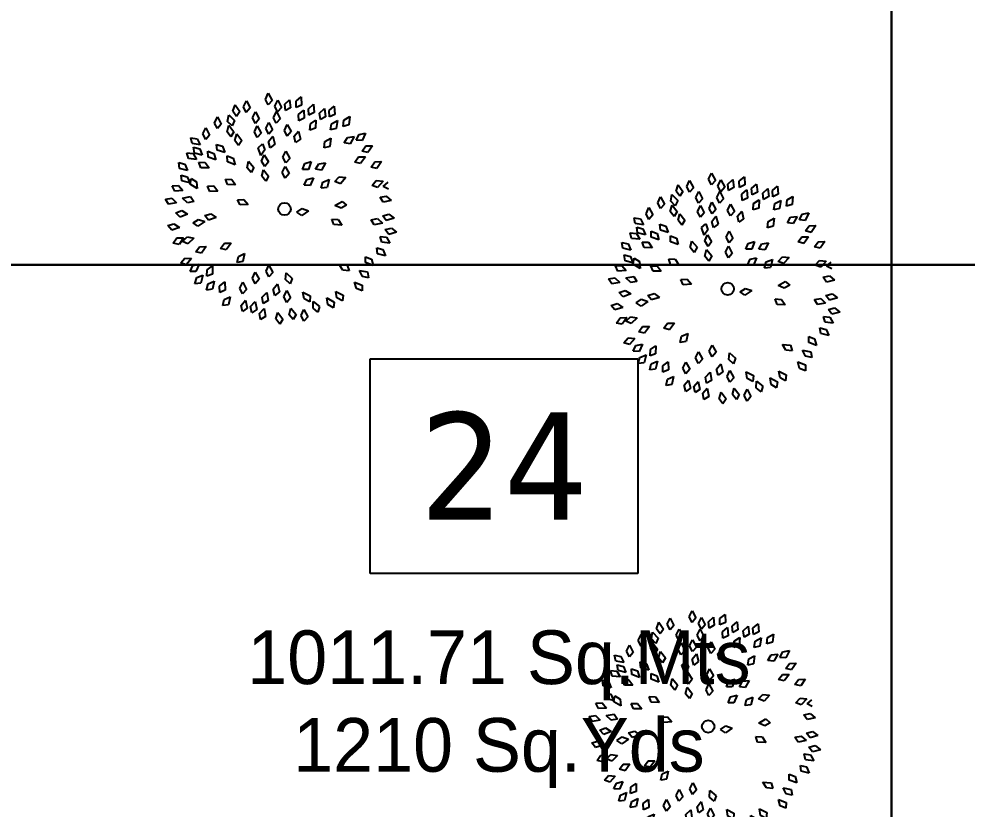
# Model space of a CAD drawing. Header units: millimetres. Extents: x -176651 to 388869, y -469666 to 486614.
# Drawn here: x 234087 to 251731, y 67119 to 81831 of the extents above; entities that cross this region are included whole.
import ezdxf

# ---------------------------------------------------------------- set-up
doc = ezdxf.new("R2010")
doc.units = ezdxf.units.MM
doc.layers.add('A- FURNITURE', color=252, linetype='Continuous', lineweight=0)
doc.layers.add('L-TREEEES', color=8, linetype='Continuous', lineweight=25)
for name, color, linetype in [('ad-Plot Areas-Sq.Mts', 8, 'Continuous'), ('ad-Plot Areas-Sq.Yds', 8, 'Continuous'), ('ad-Plot Boundary', 8, 'Continuous'), ('ad-Plot Numbers', 2, 'Continuous')]:
    doc.layers.add(name, color=color, linetype=linetype)
doc.styles.add('$0$grid_text', font='verdana.ttf', dxfattribs={"width": 0.9})
doc.styles.add('MtX_Century_Gothic', font='GOTHIC.TTF')

# ---------------------------------------------------------------- blocks, each defined once
blk = doc.blocks.new('A$Cbbea0351')
at = {"layer": 'ad-Plot Areas-Sq.Mts', "linetype": 'Continuous', "insert": (-124558, -396819), "char_height": 1000, "width": 9668.74, "attachment_point": 5, "style": 'MtX_Century_Gothic', "bg_fill": 2}
blk.add_mtext('1011.71 Sq.Mts', dxfattribs=at)
at = {"layer": 'ad-Plot Numbers', "linetype": 'Continuous', "insert": (-124463, -393109), "char_height": 2000, "width": 2981.72, "attachment_point": 5, "style": '$0$grid_text', "bg_fill": 18, "box_fill_scale": 1.5, "bg_fill_color": 257, "bg_fill_transparency": 0}
blk.add_mtext('24', dxfattribs=at)
at = {"layer": 'ad-Plot Areas-Sq.Yds', "linetype": 'Continuous', "insert": (-124558, -398451), "char_height": 1000, "width": 7884.16, "attachment_point": 5, "style": 'MtX_Century_Gothic', "bg_fill": 2}
blk.add_mtext('1210 Sq.Yds', dxfattribs=at)
blk = doc.blocks.new('zw$E7CA')
at = {"layer": 'ad-Plot Boundary'}
blk.add_lwpolyline([(0, 0), (33680, 0), (33680, 30050), (0, 30050)], close=True, dxfattribs=at)
blk = doc.blocks.new('zw$A88E')
at = {"layer": 'ad-Plot Boundary', "ltscale": 5}
for p in [(-150934, -389359), (-117254, -389359), (-150934, -419409), (-117254, -419409)]:
    blk.add_blockref('zw$E7CA', p, dxfattribs=at)
blk = doc.blocks.new('qerfefr')
at = {"layer": 'L-TREEEES', "color": 104, "ltscale": 1.622888}
for p, q in [((260795.962, 1945721.719, 129.914), (260796.032, 1945721.823, 129.914)), ((260796, 1945721.608, 129.914), (260795.962, 1945721.719, 129.914)), ((260796.032, 1945721.823, 129.914), (260796.083, 1945721.68, 129.914)), ((260796.173, 1945721.748, 129.914), (260796.255, 1945721.842, 129.914)), ((260796.197, 1945721.633, 129.914), (260796.173, 1945721.748, 129.914)), ((260796.288, 1945721.694, 129.914), (260796.197, 1945721.633, 129.914)), ((260796.255, 1945721.842, 129.914), (260796.288, 1945721.694, 129.914)), ((260795.87, 1945721.677, 129.914), (260795.944, 1945721.544, 129.914)), ((260795.944, 1945721.544, 129.914), (260795.875, 1945721.46, 129.914)), ((260796.083, 1945721.68, 129.914), (260796, 1945721.608, 129.914)), ((260796.283, 1945721.505, 129.914), (260796.365, 1945721.6, 129.914)), ((260796.365, 1945721.6, 129.914), (260796.398, 1945721.451, 129.914)), ((260796.307, 1945721.39, 129.914), (260796.283, 1945721.505, 129.914)), ((260796.398, 1945721.451, 129.914), (260796.307, 1945721.39, 129.914)), ((260795.855, 1945721.186, 129.914), (260795.92, 1945721.293, 129.914)), ((260795.898, 1945721.076, 129.914), (260795.855, 1945721.186, 129.914)), ((260795.92, 1945721.293, 129.914), (260795.978, 1945721.152, 129.914)), ((260796.247, 1945721.244, 129.914), (260796.329, 1945721.339, 129.914)), ((260796.271, 1945721.129, 129.914), (260796.247, 1945721.244, 129.914)), ((260796.362, 1945721.19, 129.914), (260796.271, 1945721.129, 129.914)), ((260796.329, 1945721.339, 129.914), (260796.362, 1945721.19, 129.914)), ((260795.978, 1945721.152, 129.914), (260795.898, 1945721.076, 129.914)), ((260796.237, 1945720.939, 129.914), (260796.335, 1945720.988, 129.914)), ((260796.335, 1945720.988, 129.914), (260796.344, 1945720.87, 129.914)), ((260796.25, 1945720.787, 129.914), (260796.237, 1945720.939, 129.914)), ((260796.344, 1945720.87, 129.914), (260796.25, 1945720.787, 129.914)), ((260795.94, 1945720.635, 129.914), (260796, 1945720.745, 129.914)), ((260795.989, 1945720.528, 129.914), (260795.94, 1945720.635, 129.914)), ((260796, 1945720.745, 129.914), (260796.065, 1945720.607, 129.914)), ((260796.234, 1945720.683, 129.914), (260796.31, 1945720.782, 129.914)), ((260796.265, 1945720.569, 129.914), (260796.234, 1945720.683, 129.914)), ((260796.352, 1945720.636, 129.914), (260796.265, 1945720.569, 129.914)), ((260796.31, 1945720.782, 129.914), (260796.352, 1945720.636, 129.914)), ((260796.065, 1945720.607, 129.914), (260795.989, 1945720.528, 129.914)), ((260795.614, 1945720.107, 129.914), (260795.729, 1945720.082, 129.914)), ((260795.633, 1945720, 129.914), (260795.614, 1945720.107, 129.914)), ((260795.782, 1945719.969, 129.914), (260795.633, 1945720, 129.914)), ((260795.729, 1945720.082, 129.914), (260795.782, 1945719.969, 129.914)), ((260794.373, 1945719.188, 129.914), (260794.284, 1945719.25, 129.914)), ((260794.41, 1945719.051, 129.914), (260794.486, 1945719.142, 129.914)), ((260794.514, 1945719.018, 129.914), (260794.41, 1945719.051, 129.914)), ((260794.486, 1945719.142, 129.914), (260794.611, 1945719.135, 129.914)), ((260794.611, 1945719.135, 129.914), (260794.514, 1945719.018, 129.914)), ((260794.439, 1945718.805, 129.914), (260794.499, 1945718.906, 129.914)), ((260794.499, 1945718.906, 129.914), (260794.623, 1945718.92, 129.914)), ((260794.623, 1945718.92, 129.914), (260794.547, 1945718.788, 129.914)), ((260794.69, 1945718.884, 129.914), (260794.725, 1945718.996, 129.914)), ((260794.799, 1945718.893, 129.914), (260794.69, 1945718.884, 129.914)), ((260794.547, 1945718.788, 129.914), (260794.439, 1945718.805, 129.914)), ((260794.616, 1945718.635, 129.914), (260794.672, 1945718.738, 129.914)), ((260794.672, 1945718.738, 129.914), (260794.796, 1945718.757, 129.914)), ((260794.796, 1945718.757, 129.914), (260794.725, 1945718.622, 129.914)), ((260794.725, 1945718.622, 129.914), (260794.616, 1945718.635, 129.914))]:
    blk.add_line(p, q, dxfattribs=at)
at = {"layer": 'L-TREEEES', "color": 96, "ltscale": 1.622888}
for p, q in [((260796.604, 1945721.774, 129.914), (260796.686, 1945721.869, 129.914)), ((260796.628, 1945721.659, 129.914), (260796.604, 1945721.774, 129.914)), ((260796.719, 1945721.72, 129.914), (260796.628, 1945721.659, 129.914)), ((260796.686, 1945721.869, 129.914), (260796.719, 1945721.72, 129.914)), ((260796.738, 1945721.606, 129.914), (260796.821, 1945721.7, 129.914)), ((260796.821, 1945721.7, 129.914), (260796.853, 1945721.551, 129.914)), ((260796.762, 1945721.49, 129.914), (260796.738, 1945721.606, 129.914)), ((260796.853, 1945721.551, 129.914), (260796.762, 1945721.49, 129.914)), ((260796.908, 1945721.475, 129.914), (260796.926, 1945721.591, 129.914)), ((260796.926, 1945721.591, 129.914), (260797.037, 1945721.65, 129.914)), ((260797.037, 1945721.65, 129.914), (260797.015, 1945721.5, 129.914)), ((260797.117, 1945721.477, 129.914), (260797.145, 1945721.591, 129.914)), ((260797.145, 1945721.591, 129.914), (260797.26, 1945721.641, 129.914)), ((260797.26, 1945721.641, 129.914), (260797.226, 1945721.493, 129.914)), ((260796.47, 1945721.247, 129.914), (260796.551, 1945721.342, 129.914)), ((260796.551, 1945721.342, 129.914), (260796.585, 1945721.193, 129.914)), ((260796.66, 1945721.405, 129.914), (260796.743, 1945721.499, 129.914)), ((260796.683, 1945721.29, 129.914), (260796.66, 1945721.405, 129.914)), ((260796.774, 1945721.35, 129.914), (260796.683, 1945721.29, 129.914)), ((260796.743, 1945721.499, 129.914), (260796.774, 1945721.35, 129.914)), ((260797.015, 1945721.5, 129.914), (260796.908, 1945721.475, 129.914)), ((260797.102, 1945721.225, 129.914), (260797.127, 1945721.34, 129.914)), ((260797.226, 1945721.493, 129.914), (260797.117, 1945721.477, 129.914)), ((260797.127, 1945721.34, 129.914), (260797.24, 1945721.393, 129.914)), ((260797.24, 1945721.393, 129.914), (260797.21, 1945721.243, 129.914)), ((260797.31, 1945721.279, 129.914), (260797.33, 1945721.395, 129.914)), ((260797.33, 1945721.395, 129.914), (260797.442, 1945721.452, 129.914)), ((260797.442, 1945721.452, 129.914), (260797.417, 1945721.302, 129.914)), ((260796.495, 1945721.132, 129.914), (260796.47, 1945721.247, 129.914)), ((260796.585, 1945721.193, 129.914), (260796.495, 1945721.132, 129.914)), ((260796.792, 1945721.122, 129.914), (260796.875, 1945721.216, 129.914)), ((260796.875, 1945721.216, 129.914), (260796.908, 1945721.068, 129.914)), ((260797.21, 1945721.243, 129.914), (260797.102, 1945721.225, 129.914)), ((260797.417, 1945721.302, 129.914), (260797.31, 1945721.279, 129.914)), ((260797.493, 1945721.142, 129.914), (260797.509, 1945721.259, 129.914)), ((260797.599, 1945721.168, 129.914), (260797.493, 1945721.142, 129.914)), ((260797.509, 1945721.259, 129.914), (260797.619, 1945721.32, 129.914)), ((260796.453, 1945720.881, 129.914), (260796.454, 1945720.999, 129.914)), ((260796.454, 1945720.999, 129.914), (260796.554, 1945721.074, 129.914)), ((260796.554, 1945721.074, 129.914), (260796.555, 1945720.922, 129.914)), ((260796.817, 1945721.007, 129.914), (260796.792, 1945721.122, 129.914)), ((260796.908, 1945721.068, 129.914), (260796.817, 1945721.007, 129.914)), ((260796.939, 1945720.97, 129.914), (260797.042, 1945721.041, 129.914)), ((260797.042, 1945721.041, 129.914), (260797.037, 1945720.889, 129.914)), ((260797.254, 1945721.004, 129.914), (260797.292, 1945721.115, 129.914)), ((260797.363, 1945721.01, 129.914), (260797.254, 1945721.004, 129.914)), ((260797.292, 1945721.115, 129.914), (260797.411, 1945721.154, 129.914)), ((260797.411, 1945721.154, 129.914), (260797.363, 1945721.01, 129.914)), ((260796.555, 1945720.922, 129.914), (260796.453, 1945720.881, 129.914)), ((260796.934, 1945720.853, 129.914), (260796.939, 1945720.97, 129.914)), ((260797.037, 1945720.889, 129.914), (260796.934, 1945720.853, 129.914)), ((260796.636, 1945720.647, 129.914), (260796.718, 1945720.741, 129.914)), ((260796.66, 1945720.531, 129.914), (260796.636, 1945720.647, 129.914)), ((260796.718, 1945720.741, 129.914), (260796.751, 1945720.592, 129.914)), ((260797.422, 1945720.616, 129.914), (260797.468, 1945720.725, 129.914)), ((260797.468, 1945720.725, 129.914), (260797.59, 1945720.755, 129.914)), ((260796.162, 1945720.41, 129.914), (260796.223, 1945720.519, 129.914)), ((260796.223, 1945720.519, 129.914), (260796.286, 1945720.38, 129.914)), ((260796.551, 1945720.379, 129.914), (260796.633, 1945720.473, 129.914)), ((260796.633, 1945720.473, 129.914), (260796.666, 1945720.324, 129.914)), ((260796.751, 1945720.592, 129.914), (260796.66, 1945720.531, 129.914)), ((260797.531, 1945720.614, 129.914), (260797.422, 1945720.616, 129.914)), ((260796.209, 1945720.302, 129.914), (260796.162, 1945720.41, 129.914)), ((260796.286, 1945720.38, 129.914), (260796.209, 1945720.302, 129.914)), ((260796.576, 1945720.263, 129.914), (260796.551, 1945720.379, 129.914)), ((260796.666, 1945720.324, 129.914), (260796.576, 1945720.263, 129.914)), ((260796.93, 1945720.332, 129.914), (260796.999, 1945720.428, 129.914)), ((260797.036, 1945720.306, 129.914), (260796.93, 1945720.332, 129.914)), ((260796.999, 1945720.428, 129.914), (260797.124, 1945720.431, 129.914)), ((260797.124, 1945720.431, 129.914), (260797.036, 1945720.306, 129.914)), ((260797.164, 1945720.272, 129.914), (260797.247, 1945720.355, 129.914)), ((260797.247, 1945720.355, 129.914), (260797.371, 1945720.338, 129.914)), ((260797.371, 1945720.338, 129.914), (260797.265, 1945720.229, 129.914)), ((260796.883, 1945720.041, 129.914), (260796.957, 1945720.133, 129.914)), ((260796.957, 1945720.133, 129.914), (260797.082, 1945720.129, 129.914)), ((260797.082, 1945720.129, 129.914), (260796.988, 1945720.009, 129.914)), ((260797.265, 1945720.229, 129.914), (260797.164, 1945720.272, 129.914)), ((260796.988, 1945720.009, 129.914), (260796.883, 1945720.041, 129.914)), ((260797.174, 1945719.905, 129.914), (260797.233, 1945720.007, 129.914)), ((260797.233, 1945720.007, 129.914), (260797.358, 1945720.021, 129.914)), ((260797.358, 1945720.021, 129.914), (260797.282, 1945719.889, 129.914)), ((260796.619, 1945719.595, 129.914), (260796.731, 1945719.633, 129.914)), ((260796.69, 1945719.512, 129.914), (260796.619, 1945719.595, 129.914)), ((260796.731, 1945719.633, 129.914), (260796.834, 1945719.562, 129.914)), ((260796.834, 1945719.562, 129.914), (260796.69, 1945719.512, 129.914)), ((260797.334, 1945719.526, 129.914), (260797.481, 1945719.564, 129.914)), ((260797.431, 1945719.447, 129.914), (260797.334, 1945719.526, 129.914)), ((260797.545, 1945719.475, 129.914), (260797.431, 1945719.447, 129.914)), ((260797.481, 1945719.564, 129.914), (260797.545, 1945719.475, 129.914)), ((260797.22, 1945719.189, 129.914), (260797.215, 1945719.298, 129.914)), ((260797.215, 1945719.298, 129.914), (260797.326, 1945719.259, 129.914)), ((260797.326, 1945719.259, 129.914), (260797.365, 1945719.14, 129.914)), ((260795.297, 1945718.98, 129.914), (260795.352, 1945719.084, 129.914)), ((260795.352, 1945719.084, 129.914), (260795.476, 1945719.104, 129.914)), ((260795.476, 1945719.104, 129.914), (260795.406, 1945718.969, 129.914)), ((260797.365, 1945719.14, 129.914), (260797.22, 1945719.189, 129.914)), ((260794.725, 1945718.996, 129.914), (260794.842, 1945719.039, 129.914)), ((260794.842, 1945719.039, 129.914), (260794.799, 1945718.893, 129.914)), ((260795.406, 1945718.969, 129.914), (260795.297, 1945718.98, 129.914)), ((260795.497, 1945718.625, 129.914), (260795.579, 1945718.72, 129.914)), ((260795.579, 1945718.72, 129.914), (260795.612, 1945718.571, 129.914)), ((260795.776, 1945718.681, 129.914), (260795.858, 1945718.776, 129.914)), ((260795.858, 1945718.776, 129.914), (260795.891, 1945718.627, 129.914)), ((260794.841, 1945718.528, 129.914), (260794.869, 1945718.642, 129.914)), ((260794.949, 1945718.543, 129.914), (260794.841, 1945718.528, 129.914)), ((260794.869, 1945718.642, 129.914), (260794.984, 1945718.691, 129.914)), ((260794.984, 1945718.691, 129.914), (260794.949, 1945718.543, 129.914)), ((260795.22, 1945718.505, 129.914), (260795.303, 1945718.6, 129.914)), ((260795.303, 1945718.6, 129.914), (260795.336, 1945718.451, 129.914)), ((260795.521, 1945718.51, 129.914), (260795.497, 1945718.625, 129.914)), ((260795.612, 1945718.571, 129.914), (260795.521, 1945718.51, 129.914)), ((260795.8, 1945718.566, 129.914), (260795.776, 1945718.681, 129.914)), ((260795.891, 1945718.627, 129.914), (260795.8, 1945718.566, 129.914)), ((260796.087, 1945718.436, 129.914), (260796.13, 1945718.553, 129.914)), ((260796.13, 1945718.553, 129.914), (260796.213, 1945718.425, 129.914)), ((260794.832, 1945718.275, 129.914), (260794.886, 1945718.379, 129.914)), ((260794.886, 1945718.379, 129.914), (260795.01, 1945718.399, 129.914)), ((260795.01, 1945718.399, 129.914), (260794.94, 1945718.264, 129.914)), ((260795.245, 1945718.39, 129.914), (260795.22, 1945718.505, 129.914)), ((260795.336, 1945718.451, 129.914), (260795.245, 1945718.39, 129.914)), ((260795.818, 1945718.323, 129.914), (260795.919, 1945718.398, 129.914)), ((260795.919, 1945718.398, 129.914), (260795.918, 1945718.245, 129.914)), ((260796.15, 1945718.337, 129.914), (260796.087, 1945718.436, 129.914)), ((260796.213, 1945718.425, 129.914), (260796.15, 1945718.337, 129.914)), ((260794.94, 1945718.264, 129.914), (260794.832, 1945718.275, 129.914)), ((260795.156, 1945718.072, 129.914), (260795.161, 1945718.19, 129.914)), ((260795.161, 1945718.19, 129.914), (260795.264, 1945718.261, 129.914)), ((260795.264, 1945718.261, 129.914), (260795.259, 1945718.109, 129.914)), ((260795.326, 1945718.122, 129.914), (260795.43, 1945718.191, 129.914)), ((260795.43, 1945718.191, 129.914), (260795.422, 1945718.039, 129.914)), ((260795.567, 1945718.117, 129.914), (260795.581, 1945718.234, 129.914)), ((260795.581, 1945718.234, 129.914), (260795.689, 1945718.297, 129.914)), ((260795.689, 1945718.297, 129.914), (260795.672, 1945718.145, 129.914)), ((260795.816, 1945718.205, 129.914), (260795.818, 1945718.323, 129.914)), ((260795.918, 1945718.245, 129.914), (260795.816, 1945718.205, 129.914)), ((260795.971, 1945718.137, 129.914), (260796.053, 1945718.232, 129.914)), ((260796.053, 1945718.232, 129.914), (260796.086, 1945718.083, 129.914)), ((260795.259, 1945718.109, 129.914), (260795.156, 1945718.072, 129.914)), ((260795.318, 1945718.005, 129.914), (260795.326, 1945718.122, 129.914)), ((260795.422, 1945718.039, 129.914), (260795.318, 1945718.005, 129.914)), ((260795.452, 1945717.957, 129.914), (260795.558, 1945718.023, 129.914)), ((260795.558, 1945718.023, 129.914), (260795.546, 1945717.871, 129.914)), ((260795.672, 1945718.145, 129.914), (260795.567, 1945718.117, 129.914)), ((260795.995, 1945718.022, 129.914), (260795.971, 1945718.137, 129.914)), ((260796.086, 1945718.083, 129.914), (260795.995, 1945718.022, 129.914))]:
    blk.add_line(p, q, dxfattribs=at)
at = {"layer": 'L-TREEEES', "color": 70, "ltscale": 1.622888}
for p, q in [((260795.311, 1945721.46, 129.914), (260795.393, 1945721.554, 129.914)), ((260795.393, 1945721.554, 129.914), (260795.426, 1945721.405, 129.914)), ((260795.574, 1945721.597, 129.914), (260795.656, 1945721.692, 129.914)), ((260795.598, 1945721.482, 129.914), (260795.574, 1945721.597, 129.914)), ((260795.689, 1945721.543, 129.914), (260795.598, 1945721.482, 129.914)), ((260795.656, 1945721.692, 129.914), (260795.689, 1945721.543, 129.914)), ((260795.818, 1945721.563, 129.914), (260795.87, 1945721.677, 129.914)), ((260795.875, 1945721.46, 129.914), (260795.818, 1945721.563, 129.914)), ((260795.071, 1945721.337, 129.914), (260795.077, 1945721.446, 129.914)), ((260795.077, 1945721.446, 129.914), (260795.184, 1945721.395, 129.914)), ((260795.184, 1945721.395, 129.914), (260795.209, 1945721.273, 129.914)), ((260795.335, 1945721.344, 129.914), (260795.311, 1945721.46, 129.914)), ((260795.426, 1945721.405, 129.914), (260795.335, 1945721.344, 129.914)), ((260795.756, 1945721.379, 129.914), (260795.82, 1945721.487, 129.914)), ((260795.801, 1945721.27, 129.914), (260795.756, 1945721.379, 129.914)), ((260795.879, 1945721.347, 129.914), (260795.801, 1945721.27, 129.914)), ((260795.82, 1945721.487, 129.914), (260795.879, 1945721.347, 129.914)), ((260794.931, 1945721.195, 129.914), (260795.041, 1945721.151, 129.914)), ((260794.932, 1945721.085, 129.914), (260794.931, 1945721.195, 129.914)), ((260795.065, 1945721.155, 129.914), (260795.08, 1945721.263, 129.914)), ((260795.209, 1945721.273, 129.914), (260795.071, 1945721.337, 129.914)), ((260795.08, 1945721.263, 129.914), (260795.182, 1945721.204, 129.914)), ((260795.182, 1945721.204, 129.914), (260795.197, 1945721.08, 129.914)), ((260795.488, 1945721.095, 129.914), (260795.507, 1945721.203, 129.914)), ((260795.507, 1945721.203, 129.914), (260795.607, 1945721.14, 129.914)), ((260794.723, 1945720.952, 129.914), (260794.737, 1945721.06, 129.914)), ((260794.737, 1945721.06, 129.914), (260794.84, 1945721.003, 129.914)), ((260794.84, 1945721.003, 129.914), (260794.857, 1945720.878, 129.914)), ((260795.074, 1945721.03, 129.914), (260794.932, 1945721.085, 129.914)), ((260795.041, 1945721.151, 129.914), (260795.074, 1945721.03, 129.914)), ((260795.197, 1945721.08, 129.914), (260795.065, 1945721.155, 129.914)), ((260795.291, 1945721.015, 129.914), (260795.317, 1945721.121, 129.914)), ((260795.415, 1945720.927, 129.914), (260795.291, 1945721.015, 129.914)), ((260795.317, 1945721.121, 129.914), (260795.413, 1945721.052, 129.914)), ((260795.413, 1945721.052, 129.914), (260795.415, 1945720.927, 129.914)), ((260795.618, 1945721.015, 129.914), (260795.488, 1945721.095, 129.914)), ((260795.607, 1945721.14, 129.914), (260795.618, 1945721.015, 129.914)), ((260794.704, 1945720.716, 129.914), (260794.719, 1945720.824, 129.914)), ((260794.719, 1945720.824, 129.914), (260794.822, 1945720.765, 129.914)), ((260794.857, 1945720.878, 129.914), (260794.723, 1945720.952, 129.914)), ((260795.101, 1945720.969, 129.914), (260795.214, 1945720.935, 129.914)), ((260795.111, 1945720.86, 129.914), (260795.101, 1945720.969, 129.914)), ((260795.257, 1945720.818, 129.914), (260795.111, 1945720.86, 129.914)), ((260795.214, 1945720.935, 129.914), (260795.257, 1945720.818, 129.914)), ((260795.616, 1945720.836, 129.914), (260795.643, 1945720.942, 129.914)), ((260795.74, 1945720.747, 129.914), (260795.616, 1945720.836, 129.914)), ((260795.643, 1945720.942, 129.914), (260795.738, 1945720.872, 129.914)), ((260795.738, 1945720.872, 129.914), (260795.74, 1945720.747, 129.914)), ((260794.508, 1945720.674, 129.914), (260794.623, 1945720.649, 129.914)), ((260794.527, 1945720.566, 129.914), (260794.508, 1945720.674, 129.914)), ((260794.623, 1945720.649, 129.914), (260794.676, 1945720.536, 129.914)), ((260794.837, 1945720.641, 129.914), (260794.704, 1945720.716, 129.914)), ((260794.822, 1945720.765, 129.914), (260794.837, 1945720.641, 129.914)), ((260794.836, 1945720.616, 129.914), (260794.882, 1945720.715, 129.914)), ((260794.882, 1945720.715, 129.914), (260794.962, 1945720.629, 129.914)), ((260794.321, 1945720.471, 129.914), (260794.439, 1945720.458, 129.914)), ((260794.351, 1945720.366, 129.914), (260794.321, 1945720.471, 129.914)), ((260794.439, 1945720.458, 129.914), (260794.503, 1945720.351, 129.914)), ((260794.676, 1945720.536, 129.914), (260794.527, 1945720.566, 129.914)), ((260794.94, 1945720.506, 129.914), (260794.836, 1945720.616, 129.914)), ((260794.962, 1945720.629, 129.914), (260794.94, 1945720.506, 129.914)), ((260795.141, 1945720.498, 129.914), (260795.255, 1945720.469, 129.914)), ((260795.155, 1945720.39, 129.914), (260795.141, 1945720.498, 129.914)), ((260795.255, 1945720.469, 129.914), (260795.303, 1945720.353, 129.914)), ((260795.498, 1945720.537, 129.914), (260795.61, 1945720.5, 129.914)), ((260795.505, 1945720.428, 129.914), (260795.498, 1945720.537, 129.914)), ((260795.61, 1945720.5, 129.914), (260795.65, 1945720.382, 129.914)), ((260794.503, 1945720.351, 129.914), (260794.351, 1945720.366, 129.914)), ((260794.7, 1945720.297, 129.914), (260794.633, 1945720.403, 129.914)), ((260794.633, 1945720.403, 129.914), (260794.785, 1945720.392, 129.914)), ((260794.817, 1945720.287, 129.914), (260794.7, 1945720.297, 129.914)), ((260794.785, 1945720.392, 129.914), (260794.817, 1945720.287, 129.914)), ((260795.303, 1945720.353, 129.914), (260795.155, 1945720.39, 129.914)), ((260795.65, 1945720.382, 129.914), (260795.505, 1945720.428, 129.914)), ((260794.444, 1945720.172, 129.914), (260794.561, 1945720.184, 129.914)), ((260794.495, 1945720.075, 129.914), (260794.444, 1945720.172, 129.914)), ((260794.561, 1945720.184, 129.914), (260794.646, 1945720.092, 129.914)), ((260794.237, 1945719.982, 129.914), (260794.355, 1945719.986, 129.914)), ((260794.282, 1945719.882, 129.914), (260794.237, 1945719.982, 129.914)), ((260794.355, 1945719.986, 129.914), (260794.434, 1945719.888, 129.914)), ((260794.646, 1945720.092, 129.914), (260794.495, 1945720.075, 129.914)), ((260794.701, 1945719.906, 129.914), (260794.813, 1945719.944, 129.914)), ((260794.813, 1945719.944, 129.914), (260794.917, 1945719.873, 129.914)), ((260794.947, 1945719.983, 129.914), (260795.065, 1945719.986, 129.914)), ((260794.99, 1945719.883, 129.914), (260794.947, 1945719.983, 129.914)), ((260795.065, 1945719.986, 129.914), (260795.143, 1945719.888, 129.914)), ((260794.434, 1945719.888, 129.914), (260794.282, 1945719.882, 129.914)), ((260794.773, 1945719.823, 129.914), (260794.701, 1945719.906, 129.914)), ((260794.917, 1945719.873, 129.914), (260794.773, 1945719.823, 129.914)), ((260795.143, 1945719.888, 129.914), (260794.99, 1945719.883, 129.914)), ((260794.247, 1945719.639, 129.914), (260794.337, 1945719.715, 129.914)), ((260794.344, 1945719.588, 129.914), (260794.247, 1945719.639, 129.914)), ((260794.337, 1945719.715, 129.914), (260794.459, 1945719.687, 129.914)), ((260794.459, 1945719.687, 129.914), (260794.344, 1945719.588, 129.914)), ((260794.424, 1945719.626, 129.914), (260794.528, 1945719.682, 129.914)), ((260794.508, 1945719.556, 129.914), (260794.424, 1945719.626, 129.914)), ((260794.641, 1945719.63, 129.914), (260794.508, 1945719.556, 129.914)), ((260794.528, 1945719.682, 129.914), (260794.641, 1945719.63, 129.914)), ((260794.608, 1945719.374, 129.914), (260794.699, 1945719.448, 129.914)), ((260794.699, 1945719.448, 129.914), (260794.821, 1945719.418, 129.914)), ((260794.821, 1945719.418, 129.914), (260794.703, 1945719.321, 129.914)), ((260794.284, 1945719.25, 129.914), (260794.382, 1945719.315, 129.914)), ((260794.5, 1945719.273, 129.914), (260794.373, 1945719.188, 129.914)), ((260794.382, 1945719.315, 129.914), (260794.5, 1945719.273, 129.914)), ((260794.703, 1945719.321, 129.914), (260794.608, 1945719.374, 129.914)), ((260795.072, 1945719.315, 129.914), (260795.165, 1945719.388, 129.914)), ((260795.167, 1945719.26, 129.914), (260795.072, 1945719.315, 129.914)), ((260795.165, 1945719.388, 129.914), (260795.286, 1945719.355, 129.914)), ((260795.286, 1945719.355, 129.914), (260795.167, 1945719.26, 129.914))]:
    blk.add_line(p, q, dxfattribs=at)
at = {"layer": 'L-TREEEES', "color": 98, "ltscale": 1.622888}
for p, q in [((260797.619, 1945721.32, 129.914), (260797.599, 1945721.168, 129.914)), ((260797.672, 1945721.144, 129.914), (260797.695, 1945721.259, 129.914)), ((260797.78, 1945721.164, 129.914), (260797.672, 1945721.144, 129.914)), ((260797.695, 1945721.259, 129.914), (260797.808, 1945721.314, 129.914)), ((260797.808, 1945721.314, 129.914), (260797.78, 1945721.164, 129.914)), ((260797.624, 1945720.906, 129.914), (260797.673, 1945721.014, 129.914)), ((260797.673, 1945721.014, 129.914), (260797.795, 1945721.042, 129.914)), ((260797.795, 1945721.042, 129.914), (260797.733, 1945720.902, 129.914)), ((260797.869, 1945720.909, 129.914), (260797.912, 1945721.019, 129.914)), ((260797.912, 1945721.019, 129.914), (260798.033, 1945721.052, 129.914)), ((260798.033, 1945721.052, 129.914), (260797.978, 1945720.91, 129.914)), ((260797.733, 1945720.902, 129.914), (260797.624, 1945720.906, 129.914)), ((260797.978, 1945720.91, 129.914), (260797.869, 1945720.909, 129.914)), ((260797.59, 1945720.755, 129.914), (260797.531, 1945720.614, 129.914)), ((260797.807, 1945720.606, 129.914), (260797.89, 1945720.689, 129.914)), ((260797.89, 1945720.689, 129.914), (260798.014, 1945720.672, 129.914)), ((260798.014, 1945720.672, 129.914), (260797.907, 1945720.563, 129.914)), ((260798.036, 1945720.6, 129.914), (260798.115, 1945720.688, 129.914)), ((260798.115, 1945720.688, 129.914), (260798.239, 1945720.678, 129.914)), ((260798.239, 1945720.678, 129.914), (260798.139, 1945720.563, 129.914)), ((260797.907, 1945720.563, 129.914), (260797.807, 1945720.606, 129.914)), ((260798.139, 1945720.563, 129.914), (260798.036, 1945720.6, 129.914)), ((260797.904, 1945720.21, 129.914), (260797.997, 1945720.283, 129.914)), ((260797.997, 1945720.283, 129.914), (260798.118, 1945720.252, 129.914)), ((260798.088, 1945720.372, 129.914), (260798.179, 1945720.446, 129.914)), ((260798.184, 1945720.319, 129.914), (260798.088, 1945720.372, 129.914)), ((260798.179, 1945720.446, 129.914), (260798.301, 1945720.417, 129.914)), ((260798.301, 1945720.417, 129.914), (260798.184, 1945720.319, 129.914)), ((260798, 1945720.156, 129.914), (260797.904, 1945720.21, 129.914)), ((260798.118, 1945720.252, 129.914), (260798, 1945720.156, 129.914)), ((260798.173, 1945720.04, 129.914), (260798.264, 1945720.116, 129.914)), ((260798.264, 1945720.116, 129.914), (260798.385, 1945720.088, 129.914)), ((260797.45, 1945719.958, 129.914), (260797.55, 1945720.02, 129.914)), ((260797.538, 1945719.893, 129.914), (260797.45, 1945719.958, 129.914)), ((260797.667, 1945719.975, 129.914), (260797.538, 1945719.893, 129.914)), ((260797.55, 1945720.02, 129.914), (260797.667, 1945719.975, 129.914)), ((260798.27, 1945719.989, 129.914), (260798.173, 1945720.04, 129.914)), ((260798.385, 1945720.088, 129.914), (260798.27, 1945719.989, 129.914)), ((260797.282, 1945719.889, 129.914), (260797.174, 1945719.905, 129.914)), ((260798.099, 1945719.708, 129.914), (260798.199, 1945719.772, 129.914)), ((260798.199, 1945719.772, 129.914), (260798.316, 1945719.728, 129.914)), ((260798.188, 1945719.645, 129.914), (260798.099, 1945719.708, 129.914)), ((260798.316, 1945719.728, 129.914), (260798.188, 1945719.645, 129.914)), ((260798.296, 1945719.633, 129.914), (260798.402, 1945719.685, 129.914)), ((260798.378, 1945719.56, 129.914), (260798.296, 1945719.633, 129.914)), ((260798.185, 1945719.455, 129.914), (260798.303, 1945719.447, 129.914)), ((260798.219, 1945719.351, 129.914), (260798.185, 1945719.455, 129.914)), ((260798.303, 1945719.447, 129.914), (260798.372, 1945719.343, 129.914)), ((260798.372, 1945719.343, 129.914), (260798.219, 1945719.351, 129.914)), ((260797.917, 1945719.095, 129.914), (260798.034, 1945719.084, 129.914)), ((260797.948, 1945718.99, 129.914), (260797.917, 1945719.095, 129.914)), ((260798.034, 1945719.084, 129.914), (260798.1, 1945718.978, 129.914)), ((260798.142, 1945719.109, 129.914), (260798.26, 1945719.111, 129.914)), ((260798.184, 1945719.008, 129.914), (260798.142, 1945719.109, 129.914)), ((260798.26, 1945719.111, 129.914), (260798.336, 1945719.012, 129.914)), ((260798.1, 1945718.978, 129.914), (260797.948, 1945718.99, 129.914)), ((260798.336, 1945719.012, 129.914), (260798.184, 1945719.008, 129.914)), ((260797.997, 1945718.638, 129.914), (260797.998, 1945718.748, 129.914)), ((260797.998, 1945718.748, 129.914), (260798.107, 1945718.703, 129.914)), ((260798.107, 1945718.703, 129.914), (260798.138, 1945718.581, 129.914)), ((260798.12, 1945718.848, 129.914), (260798.238, 1945718.847, 129.914)), ((260798.16, 1945718.746, 129.914), (260798.12, 1945718.848, 129.914)), ((260798.312, 1945718.746, 129.914), (260798.16, 1945718.746, 129.914)), ((260798.238, 1945718.847, 129.914), (260798.312, 1945718.746, 129.914)), ((260797.864, 1945718.452, 129.914), (260797.878, 1945718.561, 129.914)), ((260797.878, 1945718.561, 129.914), (260797.981, 1945718.502, 129.914)), ((260798.138, 1945718.581, 129.914), (260797.997, 1945718.638, 129.914)), ((260797.158, 1945718.325, 129.914), (260797.122, 1945718.445, 129.914)), ((260797.122, 1945718.445, 129.914), (260797.265, 1945718.393, 129.914)), ((260797.265, 1945718.393, 129.914), (260797.268, 1945718.283, 129.914)), ((260797.604, 1945718.351, 129.914), (260797.632, 1945718.457, 129.914)), ((260797.728, 1945718.262, 129.914), (260797.604, 1945718.351, 129.914)), ((260797.632, 1945718.457, 129.914), (260797.727, 1945718.387, 129.914)), ((260797.727, 1945718.387, 129.914), (260797.728, 1945718.262, 129.914)), ((260797.997, 1945718.378, 129.914), (260797.864, 1945718.452, 129.914)), ((260797.981, 1945718.502, 129.914), (260797.997, 1945718.378, 129.914)), ((260797.268, 1945718.283, 129.914), (260797.158, 1945718.325, 129.914)), ((260797.48, 1945718.118, 129.914), (260797.456, 1945718.241, 129.914)), ((260797.456, 1945718.241, 129.914), (260797.594, 1945718.175, 129.914)), ((260797.594, 1945718.175, 129.914), (260797.586, 1945718.066, 129.914)), ((260796.325, 1945718.002, 129.914), (260796.337, 1945718.127, 129.914)), ((260796.411, 1945717.922, 129.914), (260796.325, 1945718.002, 129.914)), ((260796.337, 1945718.127, 129.914), (260796.45, 1945718.025, 129.914)), ((260796.45, 1945718.025, 129.914), (260796.411, 1945717.922, 129.914)), ((260797.314, 1945717.931, 129.914), (260797.315, 1945718.056, 129.914)), ((260797.315, 1945718.056, 129.914), (260797.437, 1945717.965, 129.914)), ((260797.586, 1945718.066, 129.914), (260797.48, 1945718.118, 129.914)), ((260795.441, 1945717.84, 129.914), (260795.452, 1945717.957, 129.914)), ((260795.546, 1945717.871, 129.914), (260795.441, 1945717.84, 129.914)), ((260795.722, 1945717.778, 129.914), (260795.789, 1945717.883, 129.914)), ((260795.789, 1945717.883, 129.914), (260795.844, 1945717.741, 129.914)), ((260795.979, 1945717.788, 129.914), (260796.042, 1945717.897, 129.914)), ((260796.042, 1945717.897, 129.914), (260796.103, 1945717.757, 129.914)), ((260796.44, 1945717.791, 129.914), (260796.476, 1945717.91, 129.914)), ((260796.476, 1945717.91, 129.914), (260796.567, 1945717.788, 129.914)), ((260796.723, 1945717.78, 129.914), (260796.74, 1945717.904, 129.914)), ((260796.74, 1945717.904, 129.914), (260796.849, 1945717.796, 129.914)), ((260796.916, 1945717.856, 129.914), (260796.929, 1945717.981, 129.914)), ((260797.003, 1945717.776, 129.914), (260796.916, 1945717.856, 129.914)), ((260796.929, 1945717.981, 129.914), (260797.042, 1945717.878, 129.914)), ((260797.042, 1945717.878, 129.914), (260797.003, 1945717.776, 129.914)), ((260797.408, 1945717.86, 129.914), (260797.314, 1945717.931, 129.914)), ((260797.437, 1945717.965, 129.914), (260797.408, 1945717.86, 129.914)), ((260795.763, 1945717.667, 129.914), (260795.722, 1945717.778, 129.914)), ((260795.844, 1945717.741, 129.914), (260795.763, 1945717.667, 129.914)), ((260796.026, 1945717.68, 129.914), (260795.979, 1945717.788, 129.914)), ((260796.103, 1945717.757, 129.914), (260796.026, 1945717.68, 129.914)), ((260796.188, 1945717.716, 129.914), (260796.27, 1945717.81, 129.914)), ((260796.212, 1945717.6, 129.914), (260796.188, 1945717.716, 129.914)), ((260796.303, 1945717.661, 129.914), (260796.212, 1945717.6, 129.914)), ((260796.27, 1945717.81, 129.914), (260796.303, 1945717.661, 129.914)), ((260796.509, 1945717.695, 129.914), (260796.44, 1945717.791, 129.914)), ((260796.567, 1945717.788, 129.914), (260796.509, 1945717.695, 129.914)), ((260796.806, 1945717.696, 129.914), (260796.723, 1945717.78, 129.914)), ((260796.849, 1945717.796, 129.914), (260796.806, 1945717.696, 129.914))]:
    blk.add_line(p, q, dxfattribs=at)
at = {"layer": 'L-TREEEES', "color": 96, "ltscale": 1.622888}
blk.add_circle((260796.41, 1945719.71, 129.914), 0.116, dxfattribs=at)
blk = doc.blocks.new('zw$1761')
at = {"color": 6, "xscale": 39.3712485404797, "yscale": 39.3712485404797, "zscale": 39.3712485404797, "rotation": 15.20137085992779}
for p in [(10180864.67, -76619063.88, 34001.23), (10181189.46, -76619122.42, 34002.88), (10181175.17, -76619443.23, 33983.47)]:
    blk.add_blockref('qerfefr', p, dxfattribs=at)

msp = doc.modelspace()

# ---------------------------------------------------------------- block references
at = {"ltscale": 5}
msp.add_blockref('A$Cbbea0351', (367577, 466614), dxfattribs=at)

# ---------------------------------------------------------------- next in the draw order: block references
at = {"layer": 'A- FURNITURE', "color": 6, "xscale": 25.39807961885639, "yscale": 25.39807961885639, "zscale": 25.39807961885639}
msp.add_blockref('zw$1761', (173127, 121263), dxfattribs=at)
at = {"layer": 'ad-Plot Boundary', "ltscale": 5}
msp.add_blockref('zw$A88E', (367577, 466614), dxfattribs=at)

doc.saveas('drawing.dxf')
